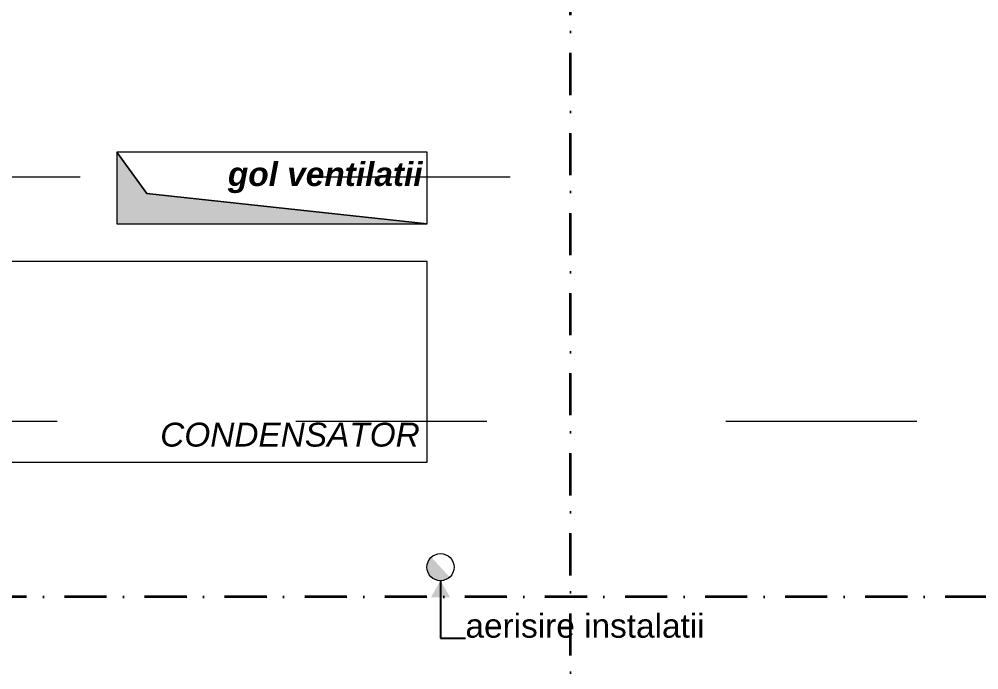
# Model space of a CAD drawing. Header units: millimetres. Extents: x 1322820 to 1391563, y 1051909 to 1098256.
# Drawn here: x 1363770 to 1367788, y 1065464 to 1068189 of the extents above; entities that cross this region are included whole.
import ezdxf
from ezdxf.enums import TextEntityAlignment as Align

# ---------------------------------------------------------------- set-up
doc = ezdxf.new("R2010")
doc.units = ezdxf.units.MM
doc.header["$MEASUREMENT"] = 0
doc.linetypes.add('AStair_dashed', pattern=[1800, 800, -1000])
doc.linetypes.add('Dot & Dashed', pattern=[335.138881, 176.388884, -88.194442, 0, -70.555556])
doc.layers.get('0').update_dxf_attribs({"true_color": 0x787878})
for name, color, linetype, lineweight, true_color in [('arhitectura - adnotatii_Pen_No__1', 7, 'Continuous', 13, 0x787878), ('instalatii - echipamente_Pen_No__21', 7, 'Continuous', 20, 0x787878), ('instalatii - echipamente_Pen_No__244', 7, 'Continuous', 13, 0x787878), ('New_arhitectura - axe_Pen_No__201', 7, 'Continuous', 35, 0x787878), ('New_arhitectura - desen 2D_Pen_No__2', 7, 'Continuous', 13, 0x787878), ('New_arhitectura - ghena_Pen_No__1', 7, 'Continuous', 13, 0x787878), ('New_instalatii - echipamente_Pen_No__1', 7, 'Continuous', 13, 0x787878), ('New_instalatii - echipamente_Pen_No__21', 7, 'Continuous', 20, 0x787878)]:
    doc.layers.add(name, color=color, linetype=linetype, lineweight=lineweight, true_color=true_color)
doc.layers.add('New_arhitectura - axe', color=7, linetype='Continuous', true_color=0x787878)
doc.layers.add('New_arhitectura - ghena', color=7, linetype='Continuous', true_color=0x787878)
doc.styles.add('GENERATED_STYLE_1', font='arialbd.ttf')
doc.styles.add('GENERATED_STYLE_2', font='arial.ttf')
doc.styles.add('GENERATED_STYLE_3', font='ariali.ttf')
doc.styles.add('GENERATED_STYLE_4', font='arialbi.ttf')
doc.dimstyles.new('GENERATED_STYLE__2', dxfattribs={"dimtxt": 0.18, "dimasz": 76, "dimexe": 0.18, "dimexo": 0.0625, "dimgap": 0.09, "dimtad": 0, "dimtih": 1, "dimtoh": 1, "dimdec": 4, "dimzin": 0, "dimdsep": 46, "dimcen": 0.09, "dimadec": 0, "dimazin": 0, "dimtfac": 1, "dimtdec": 4, "dimtmove": 0, "dimatfit": 3, "dimldrblk": 'ARROWHEAD_16', "dimfxl": 1, "dimtolj": 1, "dimtzin": 0, "dimarcsym": 0})

# ---------------------------------------------------------------- blocks, each defined once
blk = doc.blocks.new('Floor Opening Symbol 22_7')
at = {"layer": 'New_arhitectura - ghena', "linetype": 'Continuous', "lineweight": 0, "true_color": 0x000000}
blk.add_hatch(color=18, dxfattribs=at).paths.add_polyline_path([(0, 0), (300, 0), (300, 1300), (173.8, 126.2)])
at = {"layer": 'New_arhitectura - ghena_Pen_No__1', "color": 7, "linetype": 'Continuous', "lineweight": 13, "flags": 128}
for points in [[(173.8, 126.2), (300, 1300), (0, 1300), (0, 0)], [(0, 0), (300, 0), (300, 1300), (173.8, 126.2)]]:
    blk.add_lwpolyline(points, close=True, dxfattribs=at)
blk = doc.blocks.new('ARROWHEAD_16')
at = {"linetype": 'Continuous', "lineweight": 0}
blk.add_hatch(color=0, dxfattribs=at).paths.add_polyline_path([(-0.9093, 0.525), (0, 0), (-0.9093, -0.525)])
at = {"color": 0, "linetype": 'Continuous', "lineweight": 0}
blk.add_line((0, 0), (-1, 0), dxfattribs=at)
blk = doc.blocks.new('Standard grid marker')
at = {"layer": 'New_arhitectura - axe_Pen_No__201', "linetype": 'Dot & Dashed', "lineweight": 35}
blk.add_line((1000, 0), (43350, 0), dxfattribs=at)
at = {"layer": 'New_arhitectura - axe_Pen_No__201', "lineweight": 35, "style": 'GENERATED_STYLE_1'}
for tag, p in [('AC_MarkerText_1_0', (-106.1, 7.1)), ('AC_MarkerText_1_1', (44456, 7.1))]:
    blk.add_attdef(tag, text='', height=125, rotation=270, dxfattribs=at).set_placement(p, align=Align.MIDDLE_CENTER)
blk = doc.blocks.new('Standard grid marker_10')
at = {"layer": 'New_arhitectura - axe_Pen_No__201', "linetype": 'Dot & Dashed', "lineweight": 35}
blk.add_line((1000, 0), (51496.9, 0), dxfattribs=at)
at = {"layer": 'New_arhitectura - axe_Pen_No__201', "lineweight": 35, "style": 'GENERATED_STYLE_1'}
for tag, p in [('AC_MarkerText_1_0', (-106.1, 6.1)), ('AC_MarkerText_1_1', (52603, 6.1))]:
    blk.add_attdef(tag, text='', height=125, rotation=180, dxfattribs=at).set_placement(p, align=Align.MIDDLE_CENTER)
blk = doc.blocks.new('terasa')
at = {"layer": 'instalatii - echipamente_Pen_No__244', "linetype": 'Continuous', "lineweight": 13}
blk.add_hatch(color=256, dxfattribs=at).paths.add_polyline_path([(1365572.072, 1065852.927), (1365495.279, 1065936.369, 0.41421356), (1365491.955, 1065856.252, 0.41421356)])
at = {"layer": 'instalatii - echipamente_Pen_No__21', "linetype": 'AStair_dashed', "lineweight": 20, "flags": 128}
blk.add_lwpolyline([(1363165.407, 1068248.727), (1365934.637, 1068248.727), (1365934.637, 1067526.748), (1363165.407, 1067526.748)], close=True, dxfattribs=at)
at = {"layer": 'instalatii - echipamente_Pen_No__21', "linetype": 'Continuous', "lineweight": 20}
blk.add_circle((1365533.995, 1065894.298), 56.7, dxfattribs=at)
at = {"layer": 'New_arhitectura - desen 2D_Pen_No__2', "linetype": 'AStair_dashed', "lineweight": 13}
blk.add_line((1355928.539, 1066506.317), (1372278.547, 1066506.317), dxfattribs=at)
at = {"layer": 'New_instalatii - echipamente_Pen_No__21', "linetype": 'Continuous', "lineweight": 20, "flags": 128}
blk.add_lwpolyline([(1363499.563, 1066333.621), (1365477.585, 1066333.621), (1365477.585, 1067174.28), (1363499.563, 1067174.28)], close=True, dxfattribs=at)
at = {"layer": 'New_arhitectura - axe', "linetype": 'Continuous', "lineweight": 13, "zscale": 1000}
for name, p, rotation in [('Standard grid marker', (1366078.539, 1052120.65), 90), ('Standard grid marker_10', (1375528.539, 1065770.65), 180)]:
    blk.add_blockref(name, p, dxfattribs=dict(at, rotation=rotation))
at = {"layer": 'New_arhitectura - ghena', "linetype": 'Continuous', "lineweight": 13, "zscale": 1000, "rotation": 270}
blk.add_blockref('Floor Opening Symbol 22_7', (1364178.539, 1067632.6), dxfattribs=at)
at = {"layer": 'arhitectura - adnotatii_Pen_No__1', "linetype": 'Continuous', "lineweight": 13, "char_height": 100}
for s, insert, attachment_point, style in [('\\A1;gol ventilatii', (1365051.348, 1067590.369), 2, 'GENERATED_STYLE_4'), ('\\A1;aerisire instalatii', (1365638.401, 1065597.503), 7, 'GENERATED_STYLE_2')]:
    blk.add_mtext(s, dxfattribs=dict(at, insert=insert, attachment_point=attachment_point, style=style))
at = {"layer": 'New_instalatii - echipamente_Pen_No__1', "linetype": 'Continuous', "lineweight": 13, "insert": (1364903.782, 1066448.499), "char_height": 100, "attachment_point": 5, "style": 'GENERATED_STYLE_3'}
blk.add_mtext('\\A1;CONDENSATOR', dxfattribs=at)
at = {"layer": 'arhitectura - adnotatii_Pen_No__1', "linetype": 'Continuous', "lineweight": 13, "annotation_type": 0, "has_hookline": 1, "hookline_direction": 0, "text_width": 987.04}
blk.add_leader([(1365533.995, 1065837.598), (1365533.995, 1065597.503), (1365638.311, 1065597.503)], dimstyle='GENERATED_STYLE__2', dxfattribs=at)

msp = doc.modelspace()

# ---------------------------------------------------------------- block references
msp.add_blockref('terasa', (0, 0))

doc.saveas('drawing.dxf')
